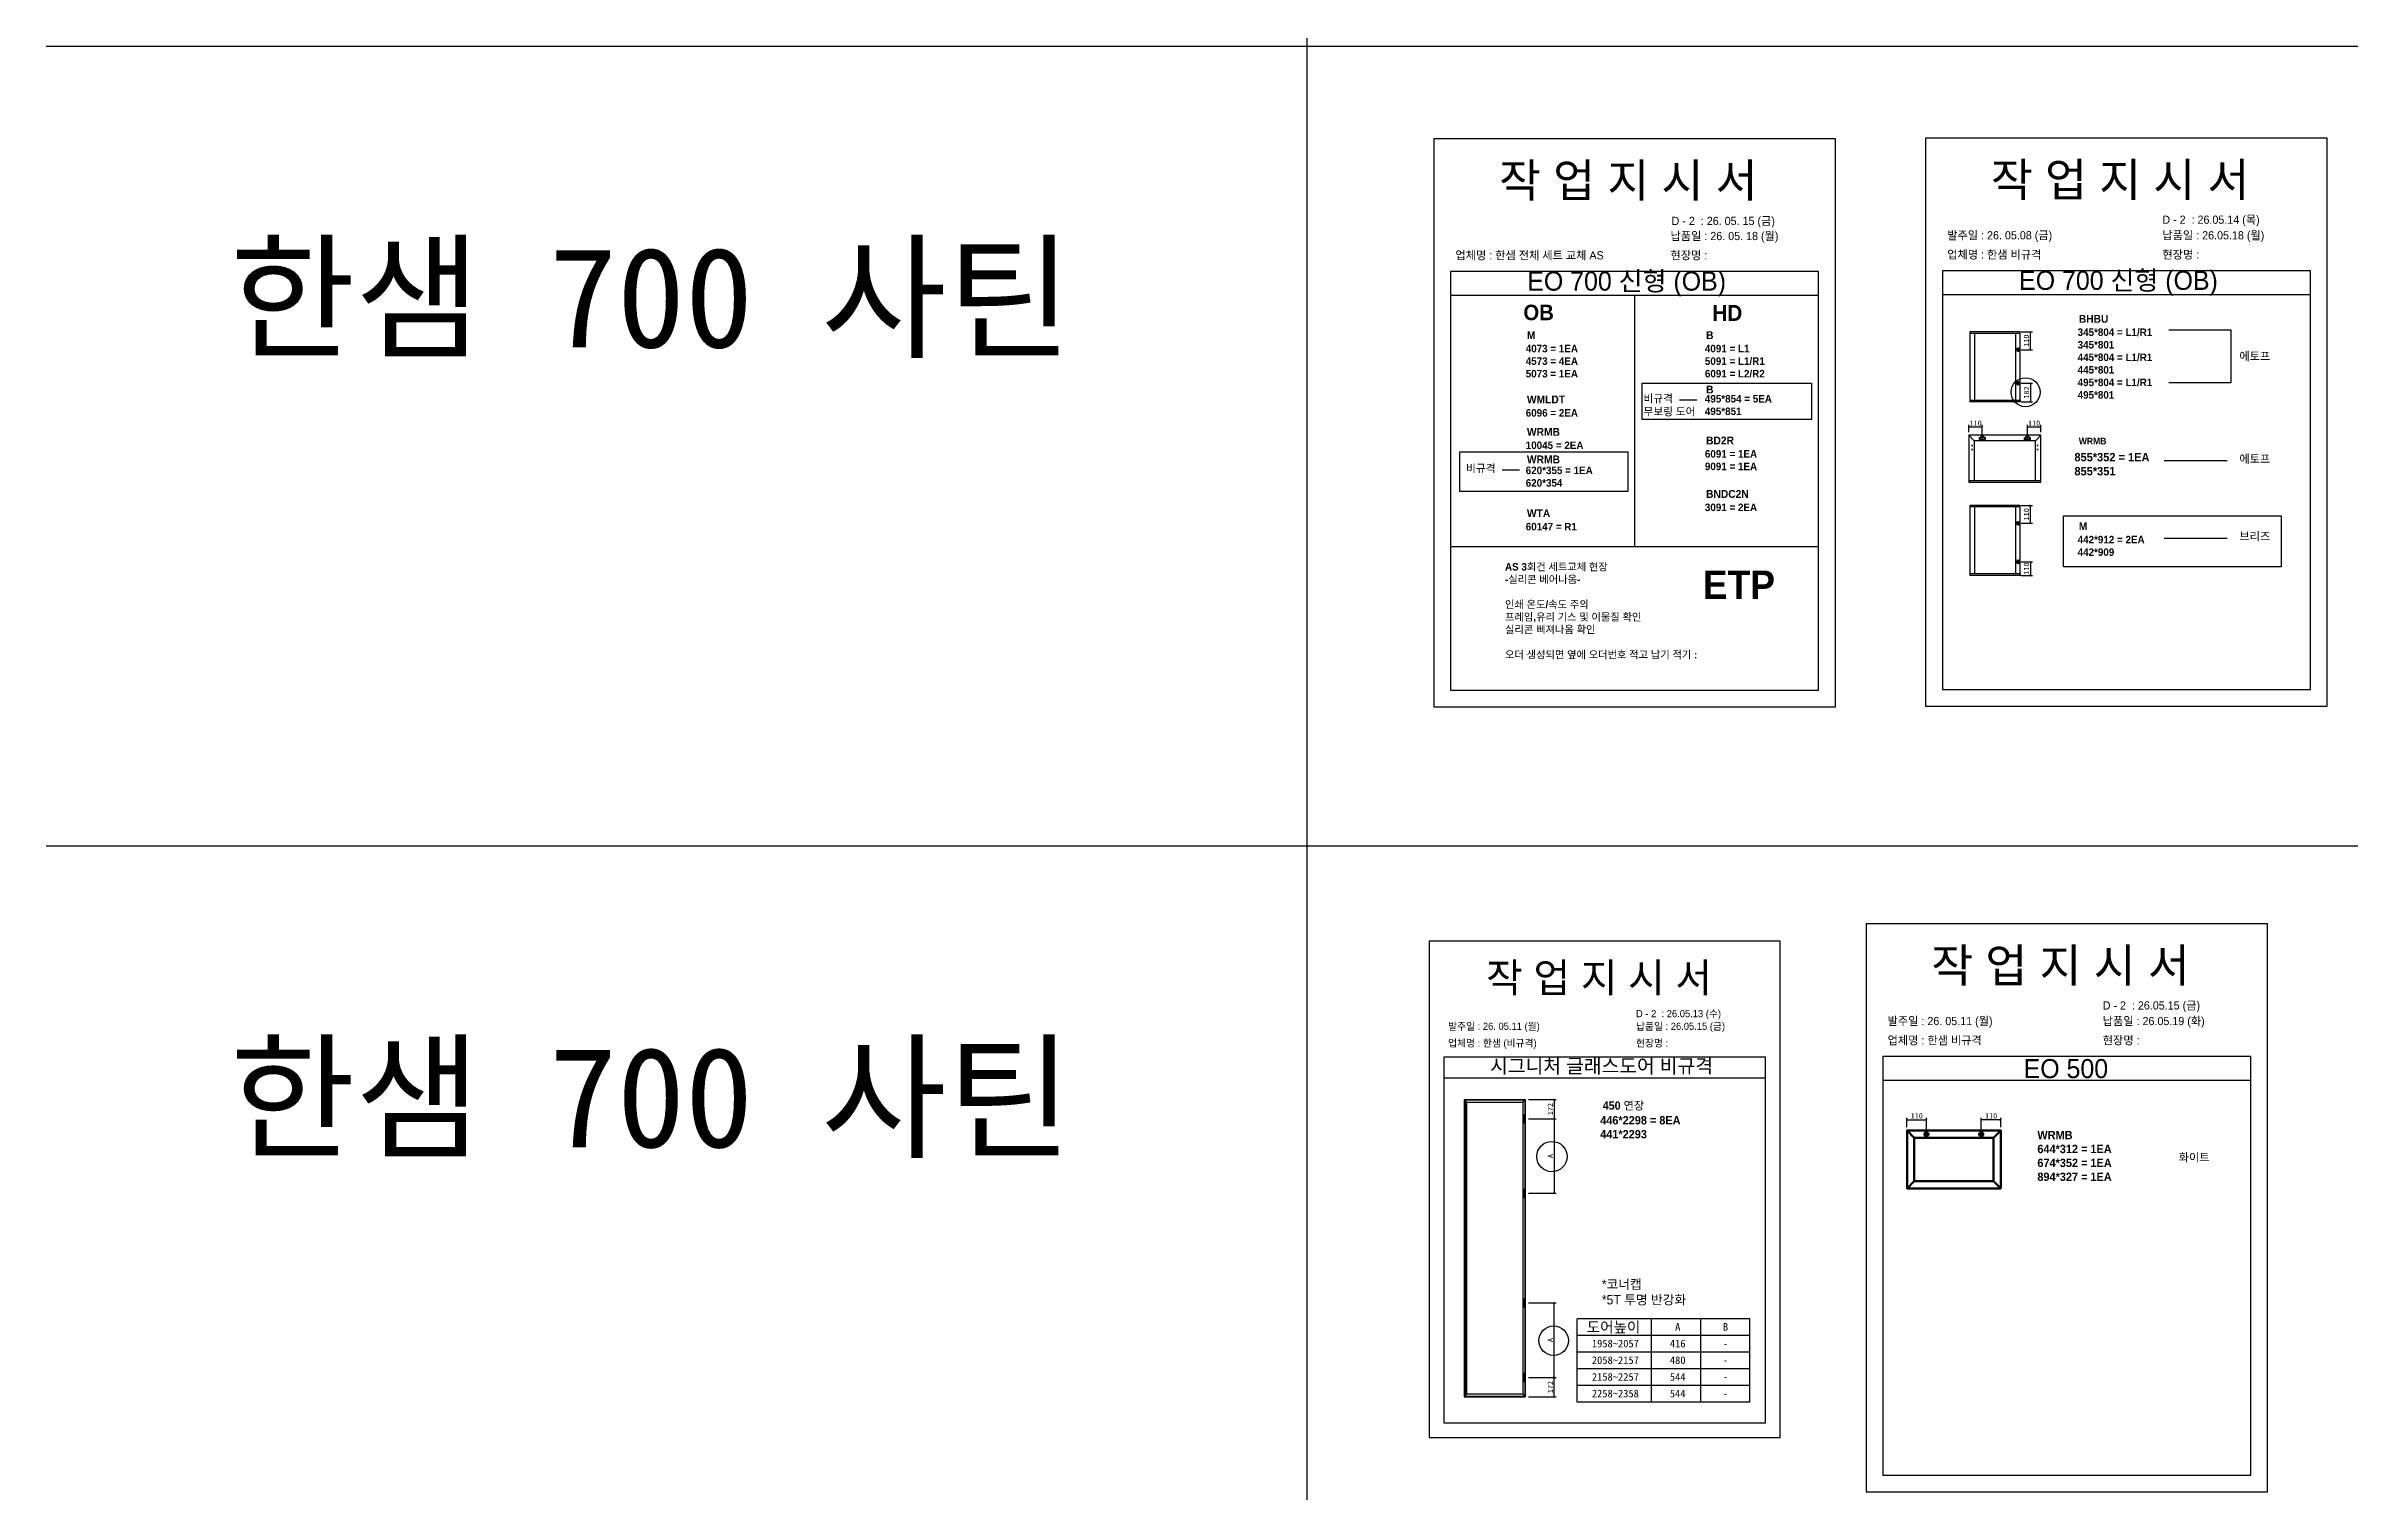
# Model space of a CAD drawing. Header units: millimetres. Extents: x -44117 to 256353, y -2095463 to 65325.
# Drawn here: x 104261 to 115295, y -931384 to -924463 of the extents above; entities that cross this region are included whole.
import ezdxf
from ezdxf.enums import TextEntityAlignment as Align

# ---------------------------------------------------------------- set-up
doc = ezdxf.new("R2010")
doc.units = ezdxf.units.MM
doc.header["$LTSCALE"] = 10
doc.layers.add('Layer1', color=7, linetype='Continuous', lineweight=70)
doc.styles.add('MtX_Gulim', font='')
doc.styles.get('MtX_Gulim').set_extended_font_data('Gulim', bold=True)
doc.dimstyles.new('ISO-25', dxfattribs={"dimtxt": 2.5, "dimasz": 2.5, "dimexe": 1, "dimexo": 1, "dimtad": 1, "dimtxsty": 'Standard', "dimblk": 'ARCHTICK', "dimcen": 2.5, "dimadec": 0, "dimazin": 0, "dimtfac": 1, "dimtmove": 0, "dimatfit": 3, "dimfxl": 0, "dimarcsym": 0})

# ---------------------------------------------------------------- blocks, each defined once
blk = doc.blocks.new('_ArchTick')
at = {"color": 0, "linetype": 'ByBlock', "const_width": 0.15}
blk.add_lwpolyline([(-0.5, -0.5), (0.5, 0.5)], dxfattribs=at)
blk = doc.blocks.new('*D6219')
at = {"color": 0, "lineweight": -2}
for p, q in [((113720, -925831), (113774, -925831)), ((113764, -925916), (113764, -925831)), ((113720, -925916), (113774, -925916))]:
    blk.add_line(p, q, dxfattribs=at)
at = {"layer": 'Defpoints', "color": 0}
for p in [(113705, -925831), (113764, -925831), (113705, -925916)]:
    blk.add_point(p, dxfattribs=at)
at = {"color": 0, "lineweight": -2, "xscale": 10, "yscale": 10, "zscale": 10}
for p, rotation in [((113764, -925831), 90), ((113764, -925916), 270)]:
    blk.add_blockref('_ArchTick', p, dxfattribs=dict(at, rotation=rotation))
at = {"color": 0, "insert": (113745, -925873), "char_height": 25, "attachment_point": 5, "rotation": 90}
blk.add_mtext('110', dxfattribs=at)
blk = doc.blocks.new('*D6220')
at = {"color": 0, "lineweight": -2}
for p, q in [((113720, -926077), (113775, -926077)), ((113720, -926166), (113775, -926166)), ((113765, -926077), (113765, -926166))]:
    blk.add_line(p, q, dxfattribs=at)
at = {"layer": 'Defpoints', "color": 0}
for p in [(113705, -926077), (113705, -926166), (113765, -926166)]:
    blk.add_point(p, dxfattribs=at)
at = {"color": 0, "lineweight": -2, "xscale": 10, "yscale": 10, "zscale": 10}
for p, rotation in [((113765, -926077), 90), ((113765, -926166), 270)]:
    blk.add_blockref('_ArchTick', p, dxfattribs=dict(at, rotation=rotation))
at = {"color": 0, "insert": (113746, -926121), "char_height": 25, "attachment_point": 5, "rotation": 90}
blk.add_mtext('182', dxfattribs=at)
blk = doc.blocks.new('*D6221')
at = {"color": 0, "lineweight": -2}
for p, q in [((113470, -926311), (113470, -926276)), ((113534, -926324), (113534, -926276)), ((113470, -926286), (113534, -926286))]:
    blk.add_line(p, q, dxfattribs=at)
at = {"layer": 'Defpoints', "color": 0}
for p in [(113470, -926326), (113534, -926286), (113534, -926339)]:
    blk.add_point(p, dxfattribs=at)
at = {"color": 0, "lineweight": -2, "xscale": 10, "yscale": 10, "zscale": 10, "rotation": 180}
blk.add_blockref('_ArchTick', (113470, -926286), dxfattribs=at)
at = {"color": 0, "lineweight": -2, "xscale": 10, "yscale": 10, "zscale": 10}
blk.add_blockref('_ArchTick', (113534, -926286), dxfattribs=at)
at = {"color": 0, "insert": (113502, -926268), "char_height": 25, "attachment_point": 5}
blk.add_mtext('110', dxfattribs=at)
blk = doc.blocks.new('*D6222')
at = {"color": 0, "lineweight": -2}
for p, q in [((113750, -926324), (113750, -926276)), ((113814, -926311), (113814, -926276)), ((113750, -926286), (113814, -926286))]:
    blk.add_line(p, q, dxfattribs=at)
at = {"layer": 'Defpoints', "color": 0}
for p in [(113750, -926339), (113814, -926286), (113814, -926326)]:
    blk.add_point(p, dxfattribs=at)
at = {"color": 0, "lineweight": -2, "xscale": 10, "yscale": 10, "zscale": 10, "rotation": 180}
blk.add_blockref('_ArchTick', (113750, -926286), dxfattribs=at)
at = {"color": 0, "lineweight": -2, "xscale": 10, "yscale": 10, "zscale": 10}
blk.add_blockref('_ArchTick', (113814, -926286), dxfattribs=at)
at = {"color": 0, "insert": (113782, -926268), "char_height": 25, "attachment_point": 5}
blk.add_mtext('110', dxfattribs=at)
blk = doc.blocks.new('*D6223')
at = {"color": 0, "lineweight": -2}
for p, q in [((113720, -926662), (113774, -926662)), ((113764, -926747), (113764, -926662)), ((113720, -926747), (113774, -926747))]:
    blk.add_line(p, q, dxfattribs=at)
at = {"layer": 'Defpoints', "color": 0}
for p in [(113705, -926662), (113764, -926662), (113705, -926747)]:
    blk.add_point(p, dxfattribs=at)
at = {"color": 0, "lineweight": -2, "xscale": 10, "yscale": 10, "zscale": 10}
for p, rotation in [((113764, -926662), 90), ((113764, -926747), 270)]:
    blk.add_blockref('_ArchTick', p, dxfattribs=dict(at, rotation=rotation))
at = {"color": 0, "insert": (113745, -926704), "char_height": 25, "attachment_point": 5, "rotation": 90}
blk.add_mtext('110', dxfattribs=at)
blk = doc.blocks.new('*D6224')
at = {"color": 0, "lineweight": -2}
for p, q in [((113720, -926932), (113775, -926932)), ((113765, -926932), (113765, -926997)), ((113720, -926997), (113775, -926997))]:
    blk.add_line(p, q, dxfattribs=at)
at = {"layer": 'Defpoints', "color": 0}
for p in [(113705, -926932), (113705, -926997), (113765, -926997)]:
    blk.add_point(p, dxfattribs=at)
at = {"color": 0, "lineweight": -2, "xscale": 10, "yscale": 10, "zscale": 10}
for p, rotation in [((113765, -926932), 90), ((113765, -926997), 270)]:
    blk.add_blockref('_ArchTick', p, dxfattribs=dict(at, rotation=rotation))
at = {"color": 0, "insert": (113746, -926964), "char_height": 25, "attachment_point": 5, "rotation": 90}
blk.add_mtext('110', dxfattribs=at)
blk = doc.blocks.new('*D6237')
at = {"color": 0, "lineweight": -2}
for p, q in [((111360, -929598), (111493, -929598)), ((111483, -929598), (111483, -929955)), ((111360, -929955), (111493, -929955))]:
    blk.add_line(p, q, dxfattribs=at)
at = {"layer": 'Defpoints', "color": 0}
for p in [(111345, -929598), (111345, -929955), (111483, -929955)]:
    blk.add_point(p, dxfattribs=at)
at = {"color": 0, "lineweight": -2, "xscale": 10, "yscale": 10, "zscale": 10}
for p, rotation in [((111483, -929598), 90), ((111483, -929955), 270)]:
    blk.add_blockref('_ArchTick', p, dxfattribs=dict(at, rotation=rotation))
at = {"color": 0, "insert": (111465, -929777), "char_height": 25, "attachment_point": 5, "rotation": 90}
blk.add_mtext('A', dxfattribs=at)
blk = doc.blocks.new('*D6238')
at = {"color": 0, "lineweight": -2}
for p, q in [((111360, -929506), (111493, -929506)), ((111483, -929506), (111483, -929598)), ((111360, -929598), (111493, -929598))]:
    blk.add_line(p, q, dxfattribs=at)
at = {"layer": 'Defpoints', "color": 0}
for p in [(111345, -929506), (111345, -929598), (111483, -929598)]:
    blk.add_point(p, dxfattribs=at)
at = {"color": 0, "lineweight": -2, "xscale": 10, "yscale": 10, "zscale": 10}
for p, rotation in [((111483, -929506), 90), ((111483, -929598), 270)]:
    blk.add_blockref('_ArchTick', p, dxfattribs=dict(at, rotation=rotation))
at = {"color": 0, "insert": (111465, -929552), "char_height": 25, "attachment_point": 5, "rotation": 90}
blk.add_mtext('172', dxfattribs=at)
blk = doc.blocks.new('*D6239')
at = {"color": 0, "lineweight": -2}
for p, q in [((111360, -930480), (111493, -930480)), ((111483, -930837), (111483, -930480)), ((111360, -930837), (111493, -930837))]:
    blk.add_line(p, q, dxfattribs=at)
at = {"layer": 'Defpoints', "color": 0}
for p in [(111345, -930480), (111483, -930480), (111345, -930837)]:
    blk.add_point(p, dxfattribs=at)
at = {"color": 0, "lineweight": -2, "xscale": 10, "yscale": 10, "zscale": 10}
for p, rotation in [((111483, -930480), 90), ((111483, -930837), 270)]:
    blk.add_blockref('_ArchTick', p, dxfattribs=dict(at, rotation=rotation))
at = {"color": 0, "insert": (111465, -930658), "char_height": 25, "attachment_point": 5, "rotation": 90}
blk.add_mtext('A', dxfattribs=at)
blk = doc.blocks.new('*D6240')
at = {"color": 0, "lineweight": -2}
for p, q in [((111360, -930837), (111493, -930837)), ((111483, -930929), (111483, -930837)), ((111360, -930929), (111493, -930929))]:
    blk.add_line(p, q, dxfattribs=at)
at = {"layer": 'Defpoints', "color": 0}
for p in [(111345, -930837), (111483, -930837), (111345, -930929)]:
    blk.add_point(p, dxfattribs=at)
at = {"color": 0, "lineweight": -2, "xscale": 10, "yscale": 10, "zscale": 10}
for p, rotation in [((111483, -930837), 90), ((111483, -930929), 270)]:
    blk.add_blockref('_ArchTick', p, dxfattribs=dict(at, rotation=rotation))
at = {"color": 0, "insert": (111465, -930883), "char_height": 25, "attachment_point": 5, "rotation": 90}
blk.add_mtext('172', dxfattribs=at)
blk = doc.blocks.new('*D6241')
at = {"color": 0, "lineweight": -2}
for p, q in [((113173, -929639), (113173, -929593)), ((113266, -929657), (113266, -929593)), ((113173, -929603), (113266, -929603))]:
    blk.add_line(p, q, dxfattribs=at)
at = {"layer": 'Defpoints', "color": 0}
for p in [(113173, -929654), (113266, -929603), (113266, -929672)]:
    blk.add_point(p, dxfattribs=at)
at = {"color": 0, "lineweight": -2, "xscale": 10, "yscale": 10, "zscale": 10, "rotation": 180}
blk.add_blockref('_ArchTick', (113173, -929603), dxfattribs=at)
at = {"color": 0, "lineweight": -2, "xscale": 10, "yscale": 10, "zscale": 10}
blk.add_blockref('_ArchTick', (113266, -929603), dxfattribs=at)
at = {"color": 0, "insert": (113220, -929584), "char_height": 25, "attachment_point": 5}
blk.add_mtext('110', dxfattribs=at)
blk = doc.blocks.new('*D6242')
at = {"color": 0, "lineweight": -2}
for p, q in [((113529, -929657), (113529, -929593)), ((113622, -929639), (113622, -929593)), ((113622, -929603), (113529, -929603))]:
    blk.add_line(p, q, dxfattribs=at)
at = {"layer": 'Defpoints', "color": 0}
for p in [(113529, -929603), (113529, -929672), (113622, -929654)]:
    blk.add_point(p, dxfattribs=at)
at = {"color": 0, "lineweight": -2, "xscale": 10, "yscale": 10, "zscale": 10, "rotation": 180}
blk.add_blockref('_ArchTick', (113529, -929603), dxfattribs=at)
at = {"color": 0, "lineweight": -2, "xscale": 10, "yscale": 10, "zscale": 10}
blk.add_blockref('_ArchTick', (113622, -929603), dxfattribs=at)
at = {"color": 0, "insert": (113576, -929584), "char_height": 25, "attachment_point": 5}
blk.add_mtext('110', dxfattribs=at)

msp = doc.modelspace()

# ---------------------------------------------------------------- linework, layer by layer
at = {"color": 1}
for p, q in [((104260.77588, -924462.58453), (196529.92274, -924462.58453)), ((104260.77588, -924462.58453), (196529.92274, -924462.58453)), ((104260.77588, -924462.58453), (196529.92274, -924462.58453)), ((104260.77588, -924462.58453), (196529.92274, -924462.58453)), ((104260.77588, -924462.58453), (196529.92274, -924462.58453)), ((104260.77588, -924462.58453), (196529.92274, -924462.58453)), ((104260.77588, -924462.58453), (196529.92274, -924462.58453)), ((104260.77588, -924462.58453), (196529.92274, -924462.58453)), ((104260.77588, -924462.58453), (196529.92274, -924462.58453)), ((104260.77588, -924462.58453), (196529.92274, -924462.58453)), ((106472.62401, -924462.58453), (198741.77087, -924462.58453)), ((106472.62401, -924462.58453), (198741.77087, -924462.58453)), ((106472.62401, -924462.58453), (198741.77087, -924462.58453)), ((106472.62401, -924462.58453), (198741.77087, -924462.58453)), ((106472.62401, -924462.58453), (198741.77087, -924462.58453)), ((106472.62401, -924462.58453), (198741.77087, -924462.58453)), ((106472.62401, -924462.58453), (198741.77087, -924462.58453)), ((106472.62401, -924462.58453), (198741.77087, -924462.58453)), ((106472.62401, -924462.58453), (198741.77087, -924462.58453)), ((106472.62401, -924462.58453), (198741.77087, -924462.58453)), ((104260.77588, -928291.74806), (196529.92274, -928291.74806)), ((104260.77588, -928291.74806), (196529.92274, -928291.74806)), ((104260.77588, -928291.74806), (196529.92274, -928291.74806)), ((104260.77588, -928291.74806), (196529.92274, -928291.74806)), ((104260.77588, -928291.74806), (196529.92274, -928291.74806)), ((104260.77588, -928291.74806), (196529.92274, -928291.74806)), ((104260.77588, -928291.74806), (196529.92274, -928291.74806)), ((104260.77588, -928291.74806), (196529.92274, -928291.74806)), ((104260.77588, -928291.74806), (196529.92274, -928291.74806)), ((104260.77588, -928291.74806), (196529.92274, -928291.74806)), ((106472.62401, -928291.74806), (198741.77087, -928291.74806)), ((106472.62401, -928291.74806), (198741.77087, -928291.74806)), ((106472.62401, -928291.74806), (198741.77087, -928291.74806)), ((106472.62401, -928291.74806), (198741.77087, -928291.74806)), ((106472.62401, -928291.74806), (198741.77087, -928291.74806)), ((106472.62401, -928291.74806), (198741.77087, -928291.74806)), ((106472.62401, -928291.74806), (198741.77087, -928291.74806)), ((106472.62401, -928291.74806), (198741.77087, -928291.74806)), ((106472.62401, -928291.74806), (198741.77087, -928291.74806)), ((106472.62401, -928291.74806), (198741.77087, -928291.74806))]:
    msp.add_line(p, q, dxfattribs=at)
for p, q in [((112749.97916, -925541.75918), (110987.05555, -925541.75918)), ((115105.55578, -925538.28181), (113342.63217, -925538.28181)), ((112749.97916, -925656.23474), (110987.05555, -925656.23474)), ((111868.51735, -925656.23474), (111868.51735, -926858.15979)), ((115105.55578, -925652.75737), (113342.63217, -925652.75737)), ((113474.3227, -925830.89303), (113474.3227, -926165.75787)), ((113715.76044, -925831.32667), (113474.3227, -925831.32667)), ((113715.76044, -925837.87942), (113474.3227, -925837.87942)), ((113715.51953, -925830.65212), (113474.56361, -925830.65212)), ((113495.76369, -925837.3976), (113495.76369, -926158.77149)), ((113694.07855, -926158.77149), (113694.07855, -925837.87942)), ((113714.55589, -925837.87942), (113714.55589, -925830.65212)), ((113715.76044, -926165.75787), (113715.76044, -925830.89303)), ((112166.72709, -926158.49382), (112084.3239, -926158.49382)), ((113715.76044, -926158.77149), (113474.3227, -926158.77149)), ((113715.76044, -926165.32424), (113474.3227, -926165.32424)), ((113715.51953, -926165.99879), (113474.56361, -926165.99879)), ((113475.52725, -926165.99879), (113475.52725, -926158.77149)), ((113714.55589, -926158.77149), (113714.55589, -926165.99879)), ((113469.24896, -926325.85281), (113469.24896, -926550.19313)), ((113495.58971, -926352.19356), (113469.33565, -926325.64353)), ((113814.1348, -926325.55684), (113469.54493, -926325.55684)), ((113482.56732, -926375.27871), (113488.48659, -926375.27871)), ((113482.56732, -926394.22037), (113488.48659, -926394.22037)), ((113485.52696, -926372.31907), (113485.52696, -926378.23834)), ((113485.52696, -926391.26074), (113485.52696, -926397.18001)), ((113495.58971, -926352.19356), (113495.58971, -926542.20212)), ((113788.09001, -926352.19356), (113495.58971, -926352.19356)), ((113550.20839, -926338.57924), (113517.92156, -926338.57924)), ((113523.11432, -926344.49851), (113518.37891, -926344.49851)), ((113520.74662, -926342.1308), (113520.74662, -926346.86621)), ((113534.06497, -926354.72265), (113534.06497, -926322.43582)), ((113549.75104, -926344.49851), (113545.01562, -926344.49851)), ((113547.38333, -926342.1308), (113547.38333, -926346.86621)), ((113733.47134, -926338.57924), (113765.75817, -926338.57924)), ((113738.66411, -926344.49851), (113733.9287, -926344.49851)), ((113736.29641, -926342.1308), (113736.29641, -926346.86621)), ((113749.61476, -926354.72265), (113749.61476, -926322.43582)), ((113765.30083, -926344.49851), (113760.56541, -926344.49851)), ((113762.93312, -926342.1308), (113762.93312, -926346.86621)), ((113788.09001, -926352.19356), (113814.34408, -926325.64353)), ((113788.09001, -926541.61019), (113788.09001, -926352.19356)), ((113801.11241, -926375.27871), (113795.19314, -926375.27871)), ((113801.11241, -926394.22037), (113795.19314, -926394.22037)), ((113798.15277, -926372.31907), (113798.15277, -926378.23834)), ((113798.15277, -926391.26074), (113798.15277, -926397.18001)), ((113814.43076, -926550.19313), (113814.43076, -926325.85281)), ((111316.75002, -926492.85977), (111234.34682, -926492.85977)), ((114705.84331, -926448.81309), (114404.61817, -926448.81309)), ((113469.24896, -926541.61019), (113814.43076, -926541.61019)), ((113469.24896, -926549.6604), (113814.1348, -926549.6604)), ((113469.54493, -926550.4891), (113814.1348, -926550.4891)), ((113470.72878, -926541.61019), (113470.72878, -926550.4891)), ((113812.95094, -926550.4891), (113812.95094, -926541.61019)), ((113474.3227, -926662.0366), (113474.3227, -926996.90144)), ((113715.76044, -926662.47024), (113474.3227, -926662.47024)), ((113715.76044, -926669.02299), (113474.3227, -926669.02299)), ((113715.51953, -926661.79569), (113474.56361, -926661.79569)), ((113495.76369, -926668.54117), (113495.76369, -926989.91506)), ((113694.07855, -926989.91506), (113694.07855, -926669.02299)), ((113714.55589, -926669.02299), (113714.55589, -926661.79569)), ((113715.76044, -926996.90144), (113715.76044, -926662.0366)), ((114705.84331, -926819.79563), (114404.61817, -926819.79563)), ((110987.05555, -926858.15979), (112749.97916, -926858.15979)), ((113715.76044, -926989.91506), (113474.3227, -926989.91506)), ((113715.76044, -926996.46781), (113474.3227, -926996.46781)), ((113715.51953, -926997.14236), (113474.56361, -926997.14236)), ((113475.52725, -926997.14236), (113475.52725, -926989.91506)), ((113714.55589, -926989.91506), (113714.55589, -926997.14236)), ((112495.03309, -929303.58945), (110955.03309, -929303.58945)), ((114819.97314, -929300.04007), (113057.04953, -929300.04007)), ((112495.03309, -929403.58945), (110955.03309, -929403.58945)), ((114819.97314, -929414.51562), (113057.04953, -929414.51562)), ((111052.55829, -929505.91275), (111052.55829, -930929.40914)), ((111052.55829, -929505.91275), (111345.12944, -929505.91275)), ((111052.55829, -929505.91275), (111065.02208, -929518.37655)), ((111052.55829, -929505.91275), (111058.46219, -929505.91275)), ((111058.46219, -929505.91275), (111058.46219, -930929.40914)), ((111332.66564, -929518.37655), (111345.12944, -929505.91275)), ((111345.12944, -929505.91275), (111345.12944, -930929.40914)), ((111594.30879, -930954.40135), (111594.30879, -930555.62618)), ((112421.12142, -930555.62618), (111594.30879, -930555.62618)), ((111949.45325, -930954.40135), (111949.45325, -930555.62618)), ((112185.28733, -930954.40135), (112185.28733, -930555.62618)), ((112421.12142, -930954.40135), (112421.12142, -930555.62618)), ((112421.12142, -930635.38121), (111594.30879, -930635.38121)), ((112421.12142, -930715.13625), (111594.30879, -930715.13625)), ((112421.12142, -930794.89128), (111594.30879, -930794.89128)), ((111065.02208, -930916.94535), (111052.55829, -930929.40914)), ((111332.66564, -930916.94535), (111345.12944, -930929.40914)), ((112421.12142, -930874.64631), (111594.30879, -930874.64631)), ((111052.55829, -930929.40914), (111345.12944, -930929.40914)), ((112421.12142, -930954.40135), (111594.30879, -930954.40135))]:
    msp.add_line(p, q)
at = {"linetype": 'Continuous'}
for p, q in [((111065.02208, -930916.94535), (111065.02208, -929518.37655)), ((111065.02208, -929518.37655), (111332.66564, -929518.37655)), ((111332.66564, -929518.37655), (111332.66564, -930916.94535)), ((111332.66564, -930916.94535), (111065.02208, -930916.94535))]:
    msp.add_line(p, q, dxfattribs=at)
at = {"color": 1}
for p in [(110300.49669, 21924.9366), (110300.49669, 14161.07811), (110300.49669, 18584.38997), (110300.49669, 10820.53148), (110300.49669, 18627.87121), (110300.49669, 10864.01272), (110300.49669, 15287.32457), (110300.49669, 7523.46608), (110300.49669, 3746.75115), (110300.49669, 21924.9366), (110300.49669, 14161.07811), (110300.49669, 18584.38997), (110300.49669, 10820.53148), (110300.49669, 18627.87121), (110300.49669, 10864.01272), (110300.49669, 15287.32457), (110300.49669, 7523.46608), (110300.49669, 3746.75115), (110300.49669, 21924.9366), (110300.49669, 14161.07811), (110300.49669, 18584.38997), (110300.49669, 10820.53148), (110300.49669, 18627.87121), (110300.49669, 10864.01272), (110300.49669, 15287.32457), (110300.49669, 7523.46608), (110300.49669, 3746.75115), (110300.49669, 21924.9366), (110300.49669, 14161.07811), (110300.49669, 18584.38997), (110300.49669, 10820.53148), (110300.49669, 18627.87121), (110300.49669, 10864.01272), (110300.49669, 15287.32457), (110300.49669, 7523.46608), (110300.49669, 3746.75115), (110300.49669, 21924.9366), (110300.49669, 14161.07811), (110300.49669, 18584.38997), (110300.49669, 10820.53148), (110300.49669, 18627.87121), (110300.49669, 10864.01272), (110300.49669, 15287.32457), (110300.49669, 7523.46608), (110300.49669, 3746.75115), (110300.49669, 21924.9366), (110300.49669, 14161.07811), (110300.49669, 18584.38997), (110300.49669, 10820.53148), (110300.49669, 18627.87121), (110300.49669, 10864.01272), (110300.49669, 15287.32457), (110300.49669, 7523.46608), (110300.49669, 3746.75115), (110300.49669, 21924.9366), (110300.49669, 14161.07811), (110300.49669, 18584.38997), (110300.49669, 10820.53148), (110300.49669, 18627.87121), (110300.49669, 10864.01272), (110300.49669, 15287.32457), (110300.49669, 7523.46608), (110300.49669, 3746.75115), (110300.49669, 21924.9366), (110300.49669, 14161.07811), (110300.49669, 18584.38997), (110300.49669, 10820.53148), (110300.49669, 18627.87121), (110300.49669, 10864.01272), (110300.49669, 15287.32457), (110300.49669, 7523.46608), (110300.49669, 3746.75115), (110300.49669, 21924.9366), (110300.49669, 14161.07811), (110300.49669, 18584.38997), (110300.49669, 10820.53148), (110300.49669, 18627.87121), (110300.49669, 10864.01272), (110300.49669, 15287.32457), (110300.49669, 7523.46608), (110300.49669, 3746.75115), (110300.49669, 21924.9366), (110300.49669, 14161.07811), (110300.49669, 18584.38997), (110300.49669, 10820.53148), (110300.49669, 18627.87121), (110300.49669, 10864.01272), (110300.49669, 15287.32457), (110300.49669, 7523.46608), (110300.49669, 3746.75115), (110300.49669, 12702.87182), (110300.49669, 4939.01333), (110300.49669, 9362.32519), (110300.49669, 1598.4667), (110300.49669, 9405.80642), (110300.49669, 1641.94794), (110300.49669, 6065.25979), (110300.49669, -1698.5987), (110300.49669, -5475.31363), (110300.49669, 12702.87182), (110300.49669, 4939.01333), (110300.49669, 9362.32519), (110300.49669, 1598.4667), (110300.49669, 9405.80642), (110300.49669, 1641.94794), (110300.49669, 6065.25979), (110300.49669, -1698.5987), (110300.49669, -5475.31363), (110300.49669, 12702.87182), (110300.49669, 4939.01333), (110300.49669, 9362.32519), (110300.49669, 1598.4667), (110300.49669, 9405.80642), (110300.49669, 1641.94794), (110300.49669, 6065.25979), (110300.49669, -1698.5987), (110300.49669, -5475.31363), (110300.49669, 12702.87182), (110300.49669, 4939.01333), (110300.49669, 9362.32519), (110300.49669, 1598.4667), (110300.49669, 9405.80642), (110300.49669, 1641.94794), (110300.49669, 6065.25979), (110300.49669, -1698.5987), (110300.49669, -5475.31363), (110300.49669, 12702.87182), (110300.49669, 4939.01333), (110300.49669, 9362.32519), (110300.49669, 1598.4667), (110300.49669, 9405.80642), (110300.49669, 1641.94794), (110300.49669, 6065.25979), (110300.49669, -1698.5987), (110300.49669, -5475.31363)]:
    msp.add_xline(p, (0, 1), dxfattribs=at)
for points in [[(110906.92266, -927626.16482), (112830.11205, -927626.16482), (112830.11205, -924906.22554), (110906.92266, -924906.22554)], [(113262.49928, -927622.68745), (115185.68867, -927622.68745), (115185.68867, -924902.74817), (113262.49928, -924902.74817)], [(111904.22894, -926077.01782), (112716.52145, -926077.01782), (112716.52145, -926250.15067), (111904.22894, -926250.15067)], [(111032.43341, -926405.7099), (111836.86334, -926405.7099), (111836.86334, -926594.46376), (111032.43341, -926594.46376)], [(113922.65795, -926711.98874), (114965.84816, -926711.98874), (114965.84816, -926956.13964), (113922.65795, -926956.13964)], [(112976.91664, -931384.4457), (114900.10603, -931384.4457), (114900.10603, -928664.50642), (112976.91664, -928664.50642)], [(110885.03309, -931124.41972), (112565.03309, -931124.41972), (112565.03309, -928748.41972), (110885.03309, -928748.41972)], [(111054.52626, -929507.88072), (111343.16147, -929507.88072), (111343.16147, -930927.44118), (111054.52626, -930927.44118)]]:
    msp.add_lwpolyline(points, close=True)
for points in [[(110987.05555, -925541.75918), (110987.05555, -927546.03193), (112749.97916, -927546.03193), (112749.97916, -925541.75918)], [(113342.63217, -925538.28181), (113342.63217, -927542.55456), (115105.55578, -927542.55456), (115105.55578, -925538.28181)], [(114426.81371, -925820.40197), (114724.07535, -925820.40197), (114724.07535, -926074.06524), (114426.81371, -926074.06524)], [(110955.03309, -929303.58945), (110955.03309, -931054.41972), (112495.03309, -931054.41972), (112495.03309, -929303.58945)], [(113057.04953, -929300.04007), (113057.04953, -931304.31281), (114819.97314, -931304.31281), (114819.97314, -929300.04007)]]:
    msp.add_lwpolyline(points)
at = {"linetype": 'Continuous'}
for points in [[(111340.52702, -929617.73736), (111340.52702, -929617.73736, 0.4142135624), (111345.12944, -929613.13494), (111345.12944, -929583.67949, 0.4142135624), (111340.52702, -929579.07708), (111340.52702, -929579.07708, 0.4142135624), (111335.92461, -929583.67949), (111335.92461, -929613.13494, 0.4142135624)], [(111340.52702, -929974.59544), (111340.52702, -929974.59544, 0.4142135624), (111345.12944, -929969.99302), (111345.12944, -929940.53758, 0.4142135624), (111340.52702, -929935.93516), (111340.52702, -929935.93516, 0.4142135624), (111335.92461, -929940.53758), (111335.92461, -929969.99302, 0.4142135624)], [(111340.52702, -930499.38673), (111340.52702, -930499.38673, 0.4142135624), (111345.12944, -930494.78432), (111345.12944, -930465.32887, 0.4142135624), (111340.52702, -930460.72646), (111340.52702, -930460.72646, 0.4142135624), (111335.92461, -930465.32887), (111335.92461, -930494.78432, 0.4142135624)], [(111340.52702, -930856.24482), (111340.52702, -930856.24482, 0.4142135624), (111345.12944, -930851.6424), (111345.12944, -930822.18695, 0.4142135624), (111340.52702, -930817.58454), (111340.52702, -930817.58454, 0.4142135624), (111335.92461, -930822.18695), (111335.92461, -930851.6424, 0.4142135624)]]:
    msp.add_lwpolyline(points, format="xyb", close=True, dxfattribs=at)
at = {"color": 1}
for centre, radius in [((113741.13017, -926119.64536), 69.36105), ((111472.77587, -929778.98182), 72.59818), ((111480.84234, -930660.24308), 70.58157)]:
    msp.add_circle(centre, radius, dxfattribs=at)
for centre, radius in [((113485.52696, -926375.27871), 0.88789), ((113485.52696, -926394.22037), 0.88789), ((113520.74662, -926344.49851), 0.94708), ((113534.06497, -926338.57924), 10.35872), ((113547.38333, -926344.49851), 0.94708), ((113736.29641, -926344.49851), 0.94708), ((113749.61476, -926338.57924), 10.35872), ((113762.93312, -926344.49851), 0.94708), ((113798.15277, -926375.27871), 0.88789), ((113798.15277, -926394.22037), 0.88789)]:
    msp.add_circle(centre, radius)
for centre, radius, start, end in [((113715.51953, -925830.89303), 0.24091, 0, 90), ((113474.56361, -926165.75788), 0.24091, 180, 270), ((113715.51953, -926165.75788), 0.24091, 270, 0), ((113469.54493, -926325.85281), 0.29596, 90, 180), ((113814.1348, -926325.85281), 0.29596, 0, 90), ((113469.54493, -926550.19313), 0.29596, 180, 270), ((113814.1348, -926550.19313), 0.29596, 270, 0), ((113715.51953, -926662.0366), 0.24091, 0, 90), ((113474.56361, -926996.90145), 0.24091, 180, 270), ((113715.51953, -926996.90145), 0.24091, 270, 0)]:
    msp.add_arc(centre, radius, start, end)
at = {"layer": 'Layer1'}
for p, q in [((113705.34096, -925906.9288), (113705.34096, -925924.68682)), ((113705.34096, -926085.58623), (113705.34096, -926067.82821)), ((113705.34096, -926738.07237), (113705.34096, -926755.83039)), ((113705.34096, -926940.51073), (113705.34096, -926922.75271)), ((113207.96474, -929688.83829), (113173.32811, -929654.20165)), ((113251.69295, -929671.89091), (113280.48716, -929671.89091)), ((113543.57595, -929671.89091), (113514.78173, -929671.89091)), ((113621.94079, -929654.20165), (113587.30415, -929688.83829)), ((113587.30415, -929688.83829), (113621.94079, -929654.20165)), ((113207.96474, -929896.6581), (113173.32811, -929931.29474)), ((113621.94079, -929931.29474), (113587.30415, -929896.6581))]:
    msp.add_line(p, q, dxfattribs=at)
for points in [[(113714.21997, -925915.80781), (113696.46195, -925915.80781)], [(113714.21997, -926076.70722), (113696.46195, -926076.70722)], [(113714.21997, -926746.95138), (113696.46195, -926746.95138)], [(113714.21997, -926931.63172), (113696.46195, -926931.63172)], [(113621.94079, -929931.29474), (113621.94079, -929654.20165), (113173.32811, -929654.20165), (113173.32811, -929931.29474)], [(113587.30415, -929896.6581), (113587.30415, -929688.83829), (113207.96474, -929688.83829), (113207.96474, -929896.6581)], [(113266.09005, -929657.4938), (113266.09005, -929686.28801)], [(113529.17884, -929657.4938), (113529.17884, -929686.28801)]]:
    msp.add_lwpolyline(points, close=True, dxfattribs=at)
for centre, radius in [((113705.34096, -925915.80781), 5.91934), ((113705.34096, -926076.70722), 5.91934), ((113705.34096, -926746.95138), 5.91934), ((113705.34096, -926931.63172), 5.91934), ((113266.09005, -929671.89091), 9.59807), ((113529.17884, -929671.89091), 9.59807)]:
    msp.add_circle(centre, radius, dxfattribs=at)

# ---------------------------------------------------------------- texts
at = {"linetype": 'Continuous', "style": 'MtX_Gulim'}
for s, height, p in [('OB', 74.311646, (111336.02193, -925774.90221)), ('HD', 76.077633, (112240.78825, -925778.19302)), ('M', 37.49849, (111352.97267, -925865.38713)), ('B', 37.49849, (112210.93533, -925865.38713)), ('BHBU', 37.498494, (113996.16431, -925787.00298)), ('에토프', 39.271262, (114765.11973, -925966.85274)), ('WMLDT', 37.498494, (111352.97267, -926173.18729)), ('비규격', 37.498494, (111911.3499, -926168.42628)), ('B', 37.49849, (112210.93533, -926125.55741)), ('무보링 도어', 37.498494, (111911.3499, -926231.07304)), ('WRMB', 37.498494, (111352.97267, -926328.29919)), ('BD2R', 37.498494, (112210.93533, -926369.50078)), ('WRMB', 31.421769, (113995.96148, -926369.34843)), ('비규격', 37.498494, (111061.37283, -926502.79223)), ('WRMB', 37.498494, (111352.97267, -926460.07424)), ('에토프', 39.271262, (114765.11973, -926458.32533)), ('BNDC2N', 37.498494, (112210.93533, -926625.43541)), ('WTA', 37.498494, (111352.97267, -926717.74516)), ('M', 37.49849, (113996.16431, -926779.85688)), ('브리즈', 39.271262, (114765.11973, -926829.30787)), ('ETP', 135.730472, (112195.63714, -927108.93821)), ('450 연장', 39.271262, (111715.979, -929554.46896)), ('화이트', 39.271262, (114474.3649, -929802.74672)), ('도어높이', 51.111877, (111639.50315, -930620.80127))]:
    msp.add_text(s, height=height, dxfattribs=at).set_placement(p)
for s, height, p in [('A', 36.77626, (112075.28184, -930612.82851)), ('B', 36.77626, (112303.91878, -930612.82851)), ('1958~2057', 36.776263, (111776.61499, -930692.58354)), ('416', 36.776263, (112075.28184, -930692.58354)), ('-', 36.77626, (112303.91878, -930692.58354)), ('2058~2157', 36.776263, (111776.61499, -930772.33857)), ('480', 36.776263, (112075.28184, -930772.33857)), ('-', 36.77626, (112303.91878, -930772.33857)), ('2158~2257', 36.776263, (111776.61499, -930852.09361)), ('2258~2358', 36.776263, (111776.61499, -930931.84864)), ('544', 36.776263, (112075.28184, -930852.09361)), ('544', 36.776263, (112075.28184, -930931.84864)), ('-', 36.77626, (112303.91878, -930852.09361)), ('-', 36.77626, (112303.91878, -930931.84864))]:
    msp.add_text(s, height=height).set_placement(p, align=Align.CENTER)
at = {"attachment_point": 1}
for s, width, gutter_width, heights, insert, char_height in [('{\\fGulim|b0|i0|c129|p50;작 업 지 시 서}', 3786.0728481, 14.30944, [-178.40505], (111219.21955, -925025.46616), 160.2657825), ('{\\fGulim|b0|i0|c129|p50;작 업 지 시 서}', 3786.0728481, 14.30944, [-178.40505], (113574.79617, -925021.98878), 160.2657825), ('{\\f굴림|b0|i0|c129|p50;한샘} 700 {\\f굴림|b0|i0|c129|p50;사틴}', 5072.1082947, 2395.6482, [-533.35869], (105140.70232, -925426.11923), 479.1296392), ('{\\f굴림|b0|i0|c129|p50;한샘} 700 {\\f굴림|b0|i0|c129|p50;사틴}', 5072.1082947, 2395.6482, [-533.35869], (105140.70232, -925426.11923), 479.1296392), ('{\\f굴림|b0|i0|c129|p50;한샘} 700 {\\f굴림|b0|i0|c129|p50;사틴}', 5072.1082947, 2395.6482, [-533.35869], (105140.70232, -925426.11923), 479.1296392), ('{\\f굴림|b0|i0|c129|p50;한샘} 700 {\\f굴림|b0|i0|c129|p50;사틴}', 5072.1082947, 2395.6482, [-533.35869], (105140.70232, -925426.11923), 479.1296392), ('{\\f굴림|b0|i0|c129|p50;한샘} 700 {\\f굴림|b0|i0|c129|p50;사틴}', 5072.1082947, 2395.6482, [-533.35869], (105140.70232, -925426.11923), 479.1296392), ('{\\fGulim|b0|i0|c129|p50;납품일 : 26. 05. 18 (월)}', 3786.0728481, 14.30944, [40.16974], (112040.63148, -925352.20988), 39.2651167), ('\\pt11;{\\fGulim|b0|i0|c129|p50;발주일 : 26. 05.08 (금)}', 3786.0728481, 14.30944, [39.49878], (113365.95328, -925348.7325), 39.2651167), ('{\\fGulim|b0|i0|c129|p50;납품일 : 26.05.18 (월)}', 3786.0728481, 14.30944, [40.16974], (114396.20811, -925348.7325), 39.2651167), ('{\\fGulim|b0|i0|c129|p50;업체명 : 한샘 전체 세트 교체 AS}', 3786.0728481, 14.30944, [41.34032], (111010.37666, -925444.54149), 39.2651167), ('{\\fGulim|b0|i0|c129|p50;현장명 :}', 3786.0728481, 14.30944, [45.21037], (112040.63148, -925444.54149), 39.2651167), ('{\\fGulim|b0|i0|c129|p50;업체명 : 한샘 비규격}', 3786.0728481, 14.30944, [41.34032], (113365.95328, -925441.06411), 39.2651167), ('{\\fGulim|b0|i0|c129|p50;현장명 :}', 3786.0728481, 14.30944, [45.21037], (114396.20811, -925441.06411), 39.2651167), ('{\\fGulim|b0|i0|c129|p50;EO 700 신형 (OB)}', 2155.3243433, 8.14604, [-114.80382], (111354.60321, -925542.04695), 91.2356303), ('{\\fGulim|b0|i0|c129|p50;EO 700 신형 (OB)}', 2155.3243433, 8.14604, [-114.80382], (113710.17983, -925538.56957), 91.2356303), ('{\\f굴림|b1|i0|c129|p50;345*804 = L1/R1\\P\\C1;345*801\\P\\C256;445*804 = L1/R1\\P\\C1;445*801\\P\\C256;495*804 = L1/R1\\P\\C1;495*801}', 10891.9816234, 140.08053, [-347.3902], (113990.49764, -925814.35457), 36.0207087), ('{\\f굴림|b1|i0|c129|p50;4073 = 1EA\\P4573 = 4EA\\P5073 = 1EA}', 10891.9816234, 140.08053, [-157.37619], (111347.306, -925892.73872), 36.0207087), ('{\\f굴림|b1|i0|c129|p50;4091 = L1\\P5091 = L1/R1\\P6091 = L2/R2\\P\\P495*854 = 5EA \\P\\C1;495*851}', 10891.9816234, 140.08053, [1016.65647], (112205.26866, -925892.73872), 36.0207087), ('{\\f굴림|b1|i0|c129|p50;6096 = 2EA}', 10891.9816234, 140.08053, [-37.06893], (111347.306, -926200.53888), 36.0207087), ('{\\f굴림|b1|i0|c129|p50;10045 = 2EA\\P\\P620*355 = 1EA\\P\\C1;620*354}', 10891.9816234, 140.08053, [-217.26777], (111347.306, -926355.65077), 36.0207087), ('{\\f굴림|b1|i0|c129|p50;6091 = 1EA\\P9091 = 1EA}', 10891.9816234, 140.08053, [1016.65647], (112205.26866, -926396.85237), 36.0207087), ('{\\f굴림|b1|i0|c129|p50;855*352 = 1EA\\P\\C1;855*351}', 12198.822037, 156.88766, [-108.80746], (113975.13831, -926410.3069), 40.342541), ('{\\f굴림|b1|i0|c129|p50;3091 = 2EA}', 10891.9816234, 140.08053, [1016.65647], (112205.26866, -926652.78699), 36.0207087), ('{\\f굴림|b1|i0|c129|p50;60147 = R1}', 10891.9816234, 140.08053, [-37.06893], (111347.306, -926745.09675), 36.0207087), ('{\\f굴림|b1|i0|c129|p50;442*912 = 2EA\\P\\C1;442*909}', 10891.9816234, 140.08053, [-97.10345], (113990.49764, -926807.20847), 36.0207087), ('{\\f굴림|b1|i0|c129|p50;AS 3회건 세트교체 현장\\P-실리콘 베어나옴-\\P\\P인쇄 온도/속도 주의\\P프레임,유리 기스 및 이물질 확인\\P실리콘 삐져나옴 확인\\P\\P오더 생성되면 옆에 오더번호 적고 납기 적기 :}', 10891.9816234, 140.08053, [-470.31801], (111247.95127, -926937.45455), 36.0207087), ('{\\fGulim|b0|i0|c129|p50;작 업 지 시 서}', 3786.0728481, 14.30944, [-178.40505], (113289.21352, -928783.74704), 160.2657825), ('{\\fGulim|b0|i0|c129|p50;작 업 지 시 서}', 3307.3198183, 12.5, [-155.84554], (111157.8397, -928852.58224), 140), ('\\pt11;{\\fGulim|b0|i0|c129|p50;발주일 : 26. 05.11 (월)}', 3307.3198183, 12.5, [34.50412], (110975.40522, -929138.00886), 34.3), ('{\\fGulim|b0|i0|c129|p50;\\C1;D - 2  : 26.05.13 (수)}', 3307.3198183, 12.5, [35.09023], (111875.3832, -929077.54323), 34.3), ('{\\fGulim|b0|i0|c129|p50;납품일 : 26.05.15 (금)}', 3307.3198183, 12.5, [35.09023], (111875.3832, -929138.00886), 34.3), ('\\pt11;{\\fGulim|b0|i0|c129|p50;발주일 : 26. 05.11 (월)}', 3786.0728481, 14.30944, [39.49878], (113080.37063, -929110.49076), 39.2651167), ('{\\fGulim|b0|i0|c129|p50;납품일 : 26.05.19 (화)}', 3786.0728481, 14.30944, [40.16974], (114110.62546, -929110.49076), 39.2651167), ('{\\f굴림|b0|i0|c129|p50;한샘} 700 {\\f굴림|b0|i0|c129|p50;사틴}', 5072.1082947, 2395.6482, [-533.35869], (105140.70232, -929255.28276), 479.1296392), ('{\\f굴림|b0|i0|c129|p50;한샘} 700 {\\f굴림|b0|i0|c129|p50;사틴}', 5072.1082947, 2395.6482, [-533.35869], (105140.70232, -929255.28276), 479.1296392), ('{\\f굴림|b0|i0|c129|p50;한샘} 700 {\\f굴림|b0|i0|c129|p50;사틴}', 5072.1082947, 2395.6482, [-533.35869], (105140.70232, -929255.28276), 479.1296392), ('{\\f굴림|b0|i0|c129|p50;한샘} 700 {\\f굴림|b0|i0|c129|p50;사틴}', 5072.1082947, 2395.6482, [-533.35869], (105140.70232, -929255.28276), 479.1296392), ('{\\f굴림|b0|i0|c129|p50;한샘} 700 {\\f굴림|b0|i0|c129|p50;사틴}', 5072.1082947, 2395.6482, [-533.35869], (105140.70232, -929255.28276), 479.1296392), ('{\\fGulim|b0|i0|c129|p50;업체명 : 한샘 (비규격)}', 3307.3198183, 12.5, [36.11279], (110975.40522, -929218.66503), 34.3), ('{\\fGulim|b0|i0|c129|p50;현장명 : }', 3307.3198183, 12.5, [-38.2735], (111875.3832, -929218.66503), 34.3), ('{\\fGulim|b0|i0|c129|p50;업체명 : 한샘 비규격}', 3786.0728481, 14.30944, [41.34032], (113080.37063, -929202.82237), 39.2651167), ('{\\fGulim|b0|i0|c129|p50;현장명 :}', 3786.0728481, 14.30944, [45.21037], (114110.62546, -929202.82237), 39.2651167), ('{\\fGulim|b0|i0|c129|p50;시그니처 글래스도어 비규격}', 1597.0710432, 6.03612, [-75.34624], (111176.75516, -929311.37166), 67.6045736), ('{\\fGulim|b0|i0|c129|p50;EO 500}', 2155.3243433, 8.14604, [-93.54386], (113731.76755, -929312.21829), 91.2356303), ('{\\f굴림|b1|i0|c129|p50;446*2298 = 8EA\\P\\C1;441*2293}', 12072.7918459, 155.2668, [-107.68333], (111703.90653, -929585.30583), 39.9257485), ('{\\f굴림|b1|i0|c129|p50;WRMB\\P644*312 = 1EA\\P674*352 = 1EA\\P894*327 = 1EA}', 12072.7918459, 155.2668, [-241.13885], (113797.73091, -929656.06385), 39.9257485), ('{\\fGulim|b0|i0|c129|p50;*코너캡\\P*5T 투명 반강화}', 1055.7982644, 3.99038, [-126.38025], (111711.6383, -930367.64288), 44.6923083)]:
    msp.add_mtext_dynamic_manual_height_columns(s, width=width, gutter_width=gutter_width, heights=heights, dxfattribs=dict(at, insert=insert, char_height=char_height))
at = {"color": 1, "char_height": 39.2651167, "attachment_point": 1}
for s, insert in [('{\\fGulim|b0|i0|c129|p50;D - 2  : 26. 05. 15 (금)}', (112045.96319, -925279.97344)), ('{\\fGulim|b0|i0|c129|p50;D - 2  : 26.05.14 (목)}', (114396.20811, -925274.05721)), ('{\\fGulim|b0|i0|c129|p50;D - 2  : 26.05.15 (금)}', (114110.62546, -929035.81547))]:
    msp.add_mtext_dynamic_manual_height_columns(s, width=3786.0728481, gutter_width=14.30944, heights=[40.16974], dxfattribs=dict(at, insert=insert))

# ---------------------------------------------------------------- dimensions: what is measured, and where the dimension line sits
for base, p1, p2, angle, text, override, picture, middle in [((113763.73032, -925830.65212), (113705.34096, -925915.80781), (113705.34096, -925830.65212), 90, '110', {"dimscale": 10, "dimasz": 1, "dimexo": 1.5, "dimtxsty": 'Standard'}, '*D6219', (113744.98032, -925873.22997)), ((113764.66421, -926165.99879), (113705.34096, -926076.70722), (113705.34096, -926165.99879), 90, '182', {"dimscale": 10, "dimasz": 1, "dimexo": 1.5, "dimtxsty": 'Standard'}, '*D6220', (113745.91421, -926121.35301)), ((113763.73032, -926661.79569), (113705.34096, -926746.95138), (113705.34096, -926661.79569), 90, '110', {"dimscale": 10, "dimasz": 1, "dimexo": 1.5, "dimtxsty": 'Standard'}, '*D6223', (113744.98032, -926704.37353)), ((113764.66421, -926997.14236), (113705.34096, -926931.63172), (113705.34096, -926997.14236), 90, '110', {"dimscale": 10, "dimasz": 1, "dimexo": 1.5, "dimtxsty": 'Standard'}, '*D6224', (113745.91421, -926964.38704)), ((111483.26812, -929598.40722), (111345.12944, -929505.91275), (111345.12944, -929598.40722), 90, '172', {"dimscale": 10, "dimasz": 1, "dimexo": 1.5}, '*D6238', (111464.51812, -929552.15999)), ((111483.26812, -929955.2653), (111345.12944, -929598.40722), (111345.12944, -929955.2653), 90, 'A', {"dimscale": 10, "dimasz": 1, "dimexo": 1.5, "dimtxsty": 'Standard'}, '*D6237', (111464.51812, -929776.83626)), ((113266.09005, -929602.50455), (113173.32811, -929654.20165), (113266.09005, -929671.89091), 180, '110', {"dimscale": 10, "dimasz": 1, "dimexo": 1.5, "dimtxsty": 'Standard'}, '*D6241', (113219.70908, -929583.75455)), ((111483.26812, -930480.0566), (111345.12944, -930836.91468), (111345.12944, -930480.0566), 90, 'A', {"dimscale": 10, "dimasz": 1, "dimexo": 1.5, "dimtxsty": 'Standard'}, '*D6239', (111464.51812, -930658.48564)), ((111483.26812, -930836.91468), (111345.12944, -930929.40914), (111345.12944, -930836.91468), 90, '172', {"dimscale": 10, "dimasz": 1, "dimexo": 1.5}, '*D6240', (111464.51812, -930883.16191))]:
    dim = msp.add_linear_dim(base=base, p1=p1, p2=p2, angle=angle, text=text, dimstyle='ISO-25', override=override)
    dim.commit()
    dim.dimension.update_dxf_attribs({"geometry": picture, "text_midpoint": middle})
for base, p1, p2, picture, middle in [((113534.06498, -926286.27241), (113469.54493, -926325.85281), (113534.06498, -926338.57924), '*D6221', (113501.80495, -926267.52241)), ((113814.1348, -926286.27241), (113749.61476, -926338.57924), (113814.1348, -926325.85281), '*D6222', (113781.87478, -926267.52241)), ((113529.17884, -929602.50455), (113621.94079, -929654.20165), (113529.17884, -929671.89091), '*D6242', (113575.55981, -929583.75455))]:
    dim = msp.add_linear_dim(base=base, p1=p1, p2=p2, text='110', dimstyle='ISO-25', override={"dimscale": 10, "dimasz": 1, "dimexo": 1.5, "dimtxsty": 'Standard'})
    dim.commit()
    dim.dimension.update_dxf_attribs({"geometry": picture, "text_midpoint": middle})

doc.saveas('drawing.dxf')
